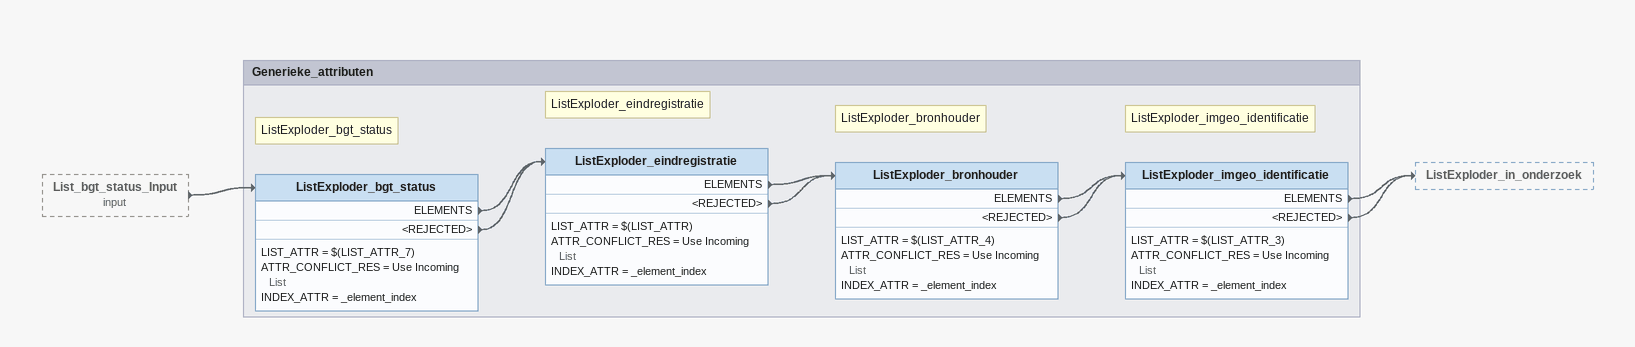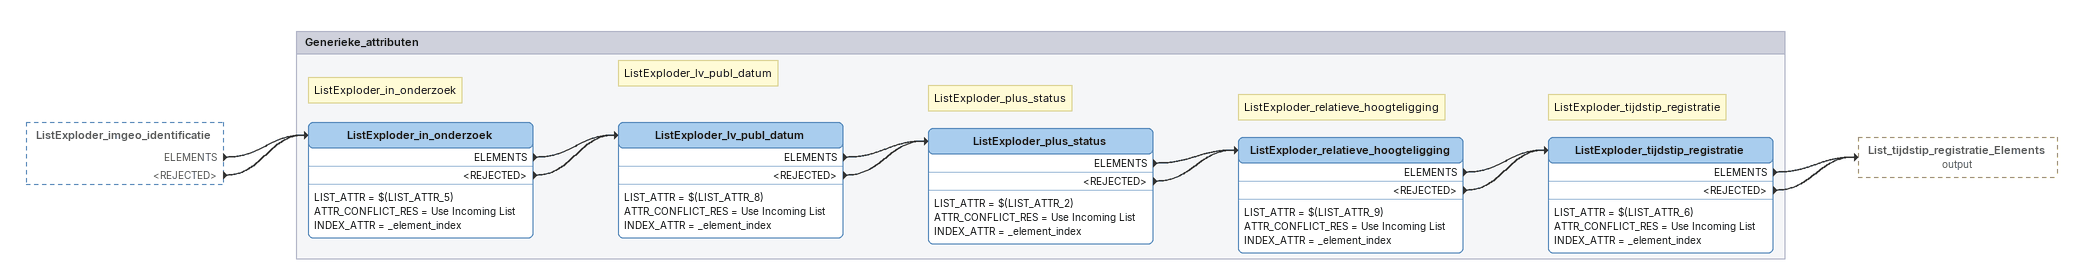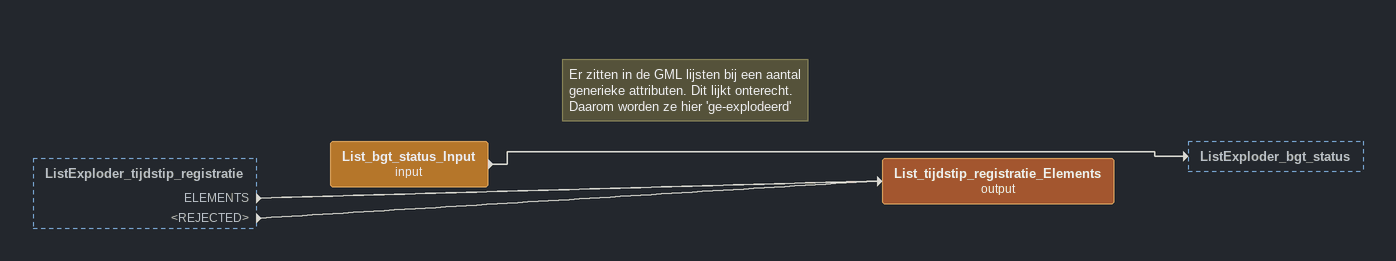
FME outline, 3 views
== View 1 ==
List_bgt_status_Input (input) [outside]
    -> ListExploder_bgt_status

Bookmark: Generieke_attributen
Note: ListExploder_bgt_status
ListExploder_bgt_status
    LIST_ATTR = $(LIST_ATTR_7)
    ATTR_CONFLICT_RES = Use Incoming List
    INDEX_ATTR = _element_index
    ELEMENTS -> ListExploder_eindregistratie
    <REJECTED> -> ListExploder_eindregistratie
Note: ListExploder_eindregistratie
ListExploder_eindregistratie
    LIST_ATTR = $(LIST_ATTR)
    ATTR_CONFLICT_RES = Use Incoming List
    INDEX_ATTR = _element_index
    ELEMENTS -> ListExploder_bronhouder
    <REJECTED> -> ListExploder_bronhouder
Note: ListExploder_bronhouder
ListExploder_bronhouder
    LIST_ATTR = $(LIST_ATTR_4)
    ATTR_CONFLICT_RES = Use Incoming List
    INDEX_ATTR = _element_index
    ELEMENTS -> ListExploder_imgeo_identificatie
    <REJECTED> -> ListExploder_imgeo_identificatie
Note: ListExploder_imgeo_identificatie
ListExploder_imgeo_identificatie
    LIST_ATTR = $(LIST_ATTR_3)
    ATTR_CONFLICT_RES = Use Incoming List
    INDEX_ATTR = _element_index
    ELEMENTS -> ListExploder_in_onderzoek
    <REJECTED> -> ListExploder_in_onderzoek

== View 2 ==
ListExploder_imgeo_identificatie [outside]
    ELEMENTS -> ListExploder_in_onderzoek
    <REJECTED> -> ListExploder_in_onderzoek

Bookmark: Generieke_attributen
Note: ListExploder_in_onderzoek
ListExploder_in_onderzoek
    LIST_ATTR = $(LIST_ATTR_5)
    ATTR_CONFLICT_RES = Use Incoming List
    INDEX_ATTR = _element_index
    ELEMENTS -> ListExploder_lv_publ_datum
    <REJECTED> -> ListExploder_lv_publ_datum
Note: ListExploder_lv_publ_datum
ListExploder_lv_publ_datum
    LIST_ATTR = $(LIST_ATTR_8)
    ATTR_CONFLICT_RES = Use Incoming List
    INDEX_ATTR = _element_index
    ELEMENTS -> ListExploder_plus_status
    <REJECTED> -> ListExploder_plus_status
Note: ListExploder_plus_status
ListExploder_plus_status
    LIST_ATTR = $(LIST_ATTR_2)
    ATTR_CONFLICT_RES = Use Incoming List
    INDEX_ATTR = _element_index
    ELEMENTS -> ListExploder_relatieve_hoogteligging
    <REJECTED> -> ListExploder_relatieve_hoogteligging
Note: ListExploder_relatieve_hoogteligging
ListExploder_relatieve_hoogteligging
    LIST_ATTR = $(LIST_ATTR_9)
    ATTR_CONFLICT_RES = Use Incoming List
    INDEX_ATTR = _element_index
    ELEMENTS -> ListExploder_tijdstip_registratie
    <REJECTED> -> ListExploder_tijdstip_registratie
Note: ListExploder_tijdstip_registratie
ListExploder_tijdstip_registratie
    LIST_ATTR = $(LIST_ATTR_6)
    ATTR_CONFLICT_RES = Use Incoming List
    INDEX_ATTR = _element_index
    ELEMENTS -> List_tijdstip_registratie_Elements (output)
    <REJECTED> -> List_tijdstip_registratie_Elements (output)

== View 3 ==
ListExploder_tijdstip_registratie [outside]
    ELEMENTS -> List_tijdstip_registratie_Elements (output)
    <REJECTED> -> List_tijdstip_registratie_Elements (output)
Note: Er zitten in de GML lijsten bij een aantal generieke attributen. Dit lijkt onterecht. Daarom worden ze hier 'ge-explodeerd'
List_bgt_status_Input (input)
    -> ListExploder_bgt_status
List_tijdstip_registratie_Elements (output)
